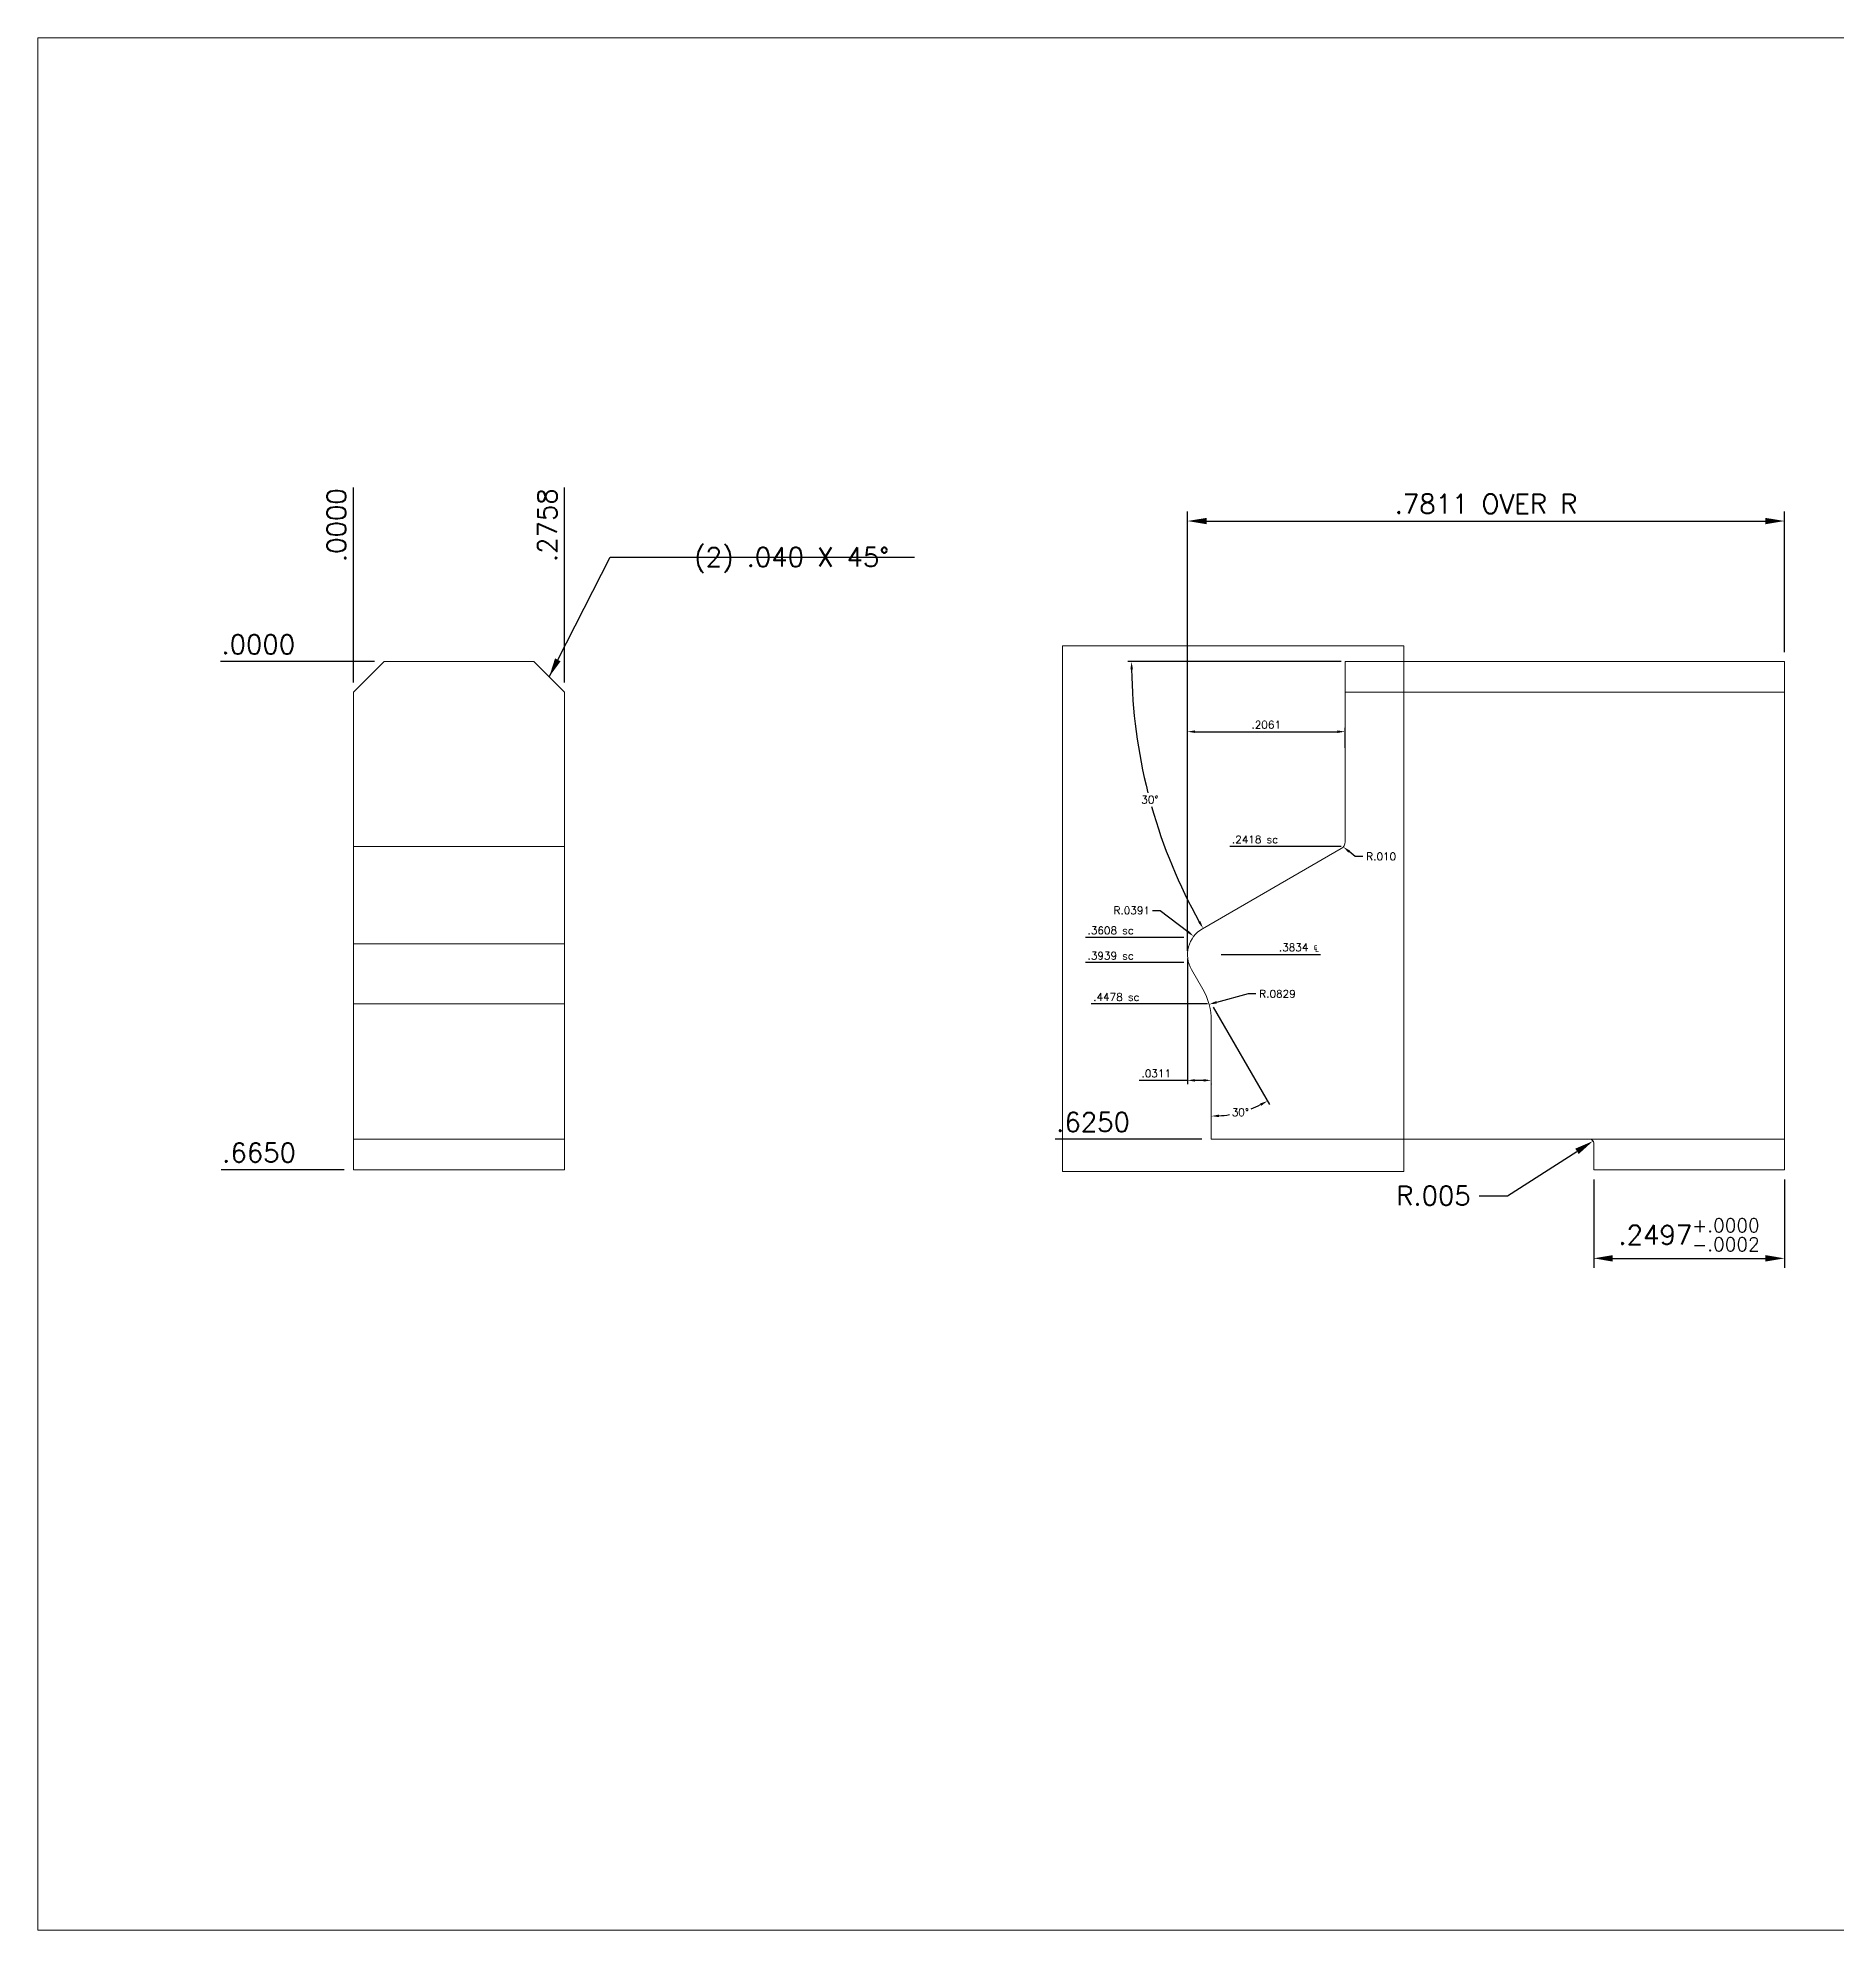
# Model space of a CAD drawing. Header units: inches. Extents: x -0.41 to 3.56, y -1.66 to 0.82.
# Drawn here: x -0.413 to 1.94, y -1.66 to 0.816 of the extents above; entities that cross this region are included whole.
import ezdxf

# ---------------------------------------------------------------- set-up
doc = ezdxf.new("R2010")
doc.units = ezdxf.units.IN
doc.header["$MEASUREMENT"] = 0
doc.header["$PDSIZE"] = 0.05
for name, color, linetype, lineweight in [('AM_0', 7, 'Continuous', 30), ('BUP_1-AM_0', 7, 'Continuous', 30), ('DIE_SECTION-DETAIL', 7, 'Continuous', 0), ('DIE_SECTION-PLAN_ASSY', 7, 'Continuous', 0)]:
    doc.layers.add(name, color=color, linetype=linetype, lineweight=lineweight)
doc.layers.add('AM_VIEWS', color=1, linetype='Continuous', lineweight=15, plot=False)
doc.styles.get("Standard").update_dxf_attribs({"font": 'ROMANS.SHX'})
doc.dimstyles.new('COMPOSIDIE$0', dxfattribs={"dimscale": 0, "dimtxt": 0.1, "dimasz": 0.1, "dimexe": 0.05, "dimexo": 0.05, "dimgap": 0.04, "dimtad": 1, "dimzin": 4, "dimtxsty": 'Standard', "dimcen": 0, "dimclrd": 3, "dimclre": 3, "dimclrt": 3, "dimazin": 3, "dimtp": 0.1, "dimtm": 0.1, "dimtfac": 0.71, "dimtmove": 0, "dimatfit": 3, "dimfxl": 0.05, "dimtzin": 7, "dimlwd": -1, "dimlwe": -1, "dimarcsym": 1})
doc.dimstyles.new('COMPOSIDIE$2', dxfattribs={"dimscale": 0, "dimtxt": 0.1, "dimasz": 0.1, "dimexe": 0.05, "dimexo": 0.05, "dimgap": 0.04, "dimtad": 1, "dimzin": 4, "dimtxsty": 'Standard', "dimcen": 0, "dimclrd": 3, "dimclre": 3, "dimclrt": 3, "dimadec": 4, "dimazin": 3, "dimtp": 0.1, "dimtm": 0.1, "dimtfac": 0.71, "dimtmove": 0, "dimatfit": 3, "dimfxl": 0.05, "dimtzin": 7, "dimlwd": -1, "dimlwe": -1, "dimarcsym": 1})
doc.dimstyles.new('COMPOSIDIE$4', dxfattribs={"dimscale": 0, "dimtxt": 0.1, "dimasz": 0.1, "dimexe": 0.05, "dimexo": 0.05, "dimgap": 0.04, "dimtad": 1, "dimzin": 4, "dimtxsty": 'Standard', "dimcen": 0, "dimse1": 1, "dimclrd": 3, "dimclre": 3, "dimclrt": 3, "dimazin": 3, "dimtp": 0.1, "dimtm": 0.1, "dimtfac": 0.71, "dimtmove": 0, "dimatfit": 3, "dimtzin": 7, "dimlwd": -1, "dimlwe": -1, "dimarcsym": 1})
doc.dimstyles.new('COMPOSIDIE$6', dxfattribs={"dimscale": 0, "dimtxt": 0.1, "dimasz": 0.1, "dimexe": 0.05, "dimexo": 0.05, "dimgap": 0.04, "dimtad": 1, "dimzin": 4, "dimtxsty": 'Standard', "dimcen": 0, "dimclrd": 3, "dimclre": 7, "dimclrt": 3, "dimazin": 3, "dimtp": 0.1, "dimtm": 0.1, "dimtfac": 0.71, "dimtmove": 0, "dimatfit": 3, "dimfxl": 0.05, "dimtzin": 7, "dimlwd": -1, "dimlwe": -1, "dimarcsym": 1})
doc.dimstyles.new('COMPOSIDIE$7', dxfattribs={"dimscale": 0, "dimtxt": 0.1, "dimasz": 0.1, "dimexe": 0.05, "dimexo": 0.05, "dimgap": 0.04, "dimtad": 1, "dimzin": 4, "dimtxsty": 'Standard', "dimcen": 0, "dimclrd": 3, "dimclre": 3, "dimclrt": 3, "dimazin": 3, "dimtp": 0.1, "dimtm": 0.1, "dimtfac": 0.71, "dimtmove": 0, "dimatfit": 3, "dimfxl": 0.05, "dimtzin": 7, "dimlwd": -1, "dimlwe": -1, "dimarcsym": 1})

# ---------------------------------------------------------------- blocks, each defined once
blk = doc.blocks.new('*D13')
at = {"layer": 'AM_0', "color": 7, "transparency": 16777216}
blk.add_line((0, -0.0275), (0, 0.2279), dxfattribs=at)
at = {"layer": 'Defpoints', "color": 0, "transparency": 16777216}
for p in [(0, 0.1191), (0, -0.04), (0, -0.04)]:
    blk.add_point(p, dxfattribs=at)
at = {"layer": 'AM_0', "color": 3, "transparency": 16777216, "insert": (-0.0225, 0.1785), "char_height": 0.025, "attachment_point": 5, "rotation": 90}
blk.add_mtext('\\A1;.0000', dxfattribs=at)
blk = doc.blocks.new('*D14')
at = {"layer": 'AM_0', "color": 7, "transparency": 16777216}
blk.add_line((0.2758, -0.0275), (0.2758, 0.2279), dxfattribs=at)
at = {"layer": 'Defpoints', "color": 0, "transparency": 16777216}
for p in [(0.2758, 0.1191), (0, 0), (0.2758, -0.04)]:
    blk.add_point(p, dxfattribs=at)
at = {"layer": 'AM_0', "color": 3, "transparency": 16777216, "insert": (0.2533, 0.1785), "char_height": 0.025, "attachment_point": 5, "rotation": 90}
blk.add_mtext('\\A1;.2758', dxfattribs=at)
blk = doc.blocks.new('*D15')
at = {"layer": 'AM_0', "color": 7, "transparency": 16777216}
blk.add_line((0.0275, 0), (-0.1741, 0), dxfattribs=at)
at = {"layer": 'Defpoints', "color": 0, "transparency": 16777216}
for p in [(-0.0653, 0), (0.04, 0), (0.04, 0)]:
    blk.add_point(p, dxfattribs=at)
at = {"layer": 'AM_0', "color": 3, "transparency": 16777216, "insert": (-0.1247, 0.0225), "char_height": 0.025, "attachment_point": 5}
blk.add_mtext('\\A1;.0000', dxfattribs=at)
blk = doc.blocks.new('*D16')
at = {"layer": 'AM_0', "color": 7, "transparency": 16777216}
blk.add_line((-0.0125, -0.665), (-0.1731, -0.665), dxfattribs=at)
at = {"layer": 'Defpoints', "color": 0, "transparency": 16777216}
for p in [(0, 0), (-0.0643, -0.665), (0, -0.665)]:
    blk.add_point(p, dxfattribs=at)
at = {"layer": 'AM_0', "color": 3, "transparency": 16777216, "insert": (-0.1237, -0.6425), "char_height": 0.025, "attachment_point": 5}
blk.add_mtext('\\A1;.6650', dxfattribs=at)
blk = doc.blocks.new('*D17')
at = {"layer": 'AM_0', "color": 7, "transparency": 16777216}
blk.add_line((1.1095, -0.625), (0.918, -0.625), dxfattribs=at)
at = {"layer": 'Defpoints', "color": 0, "transparency": 16777216}
for p in [(0, 0), (1.0268, -0.625), (1.122, -0.625)]:
    blk.add_point(p, dxfattribs=at)
at = {"layer": 'AM_0', "color": 3, "transparency": 16777216, "insert": (0.9674, -0.6025), "char_height": 0.025, "attachment_point": 5}
blk.add_mtext('\\A1;.6250', dxfattribs=at)
blk = doc.blocks.new('*D18')
at = {"layer": 'AM_0', "color": 3, "transparency": 16777216}
for p, q in [((1.6223, -0.6775), (1.6223, -0.7933)), ((1.872, -0.6775), (1.872, -0.7933)), ((1.6473, -0.7808), (1.847, -0.7808))]:
    blk.add_line(p, q, dxfattribs=at)
for points in [[(1.6473, -0.7766), (1.6473, -0.785), (1.6223, -0.7808)], [(1.847, -0.7766), (1.847, -0.785), (1.872, -0.7808)]]:
    blk.add_solid(points, dxfattribs=at)
at = {"layer": 'Defpoints', "color": 0, "transparency": 16777216}
for p in [(1.6223, -0.665), (1.872, -0.665), (1.872, -0.7808)]:
    blk.add_point(p, dxfattribs=at)
at = {"layer": 'AM_0', "color": 3, "transparency": 16777216, "insert": (1.7471, -0.7501), "char_height": 0.025, "attachment_point": 5}
blk.add_mtext('\\A1;.2497{}{\\H0.71x;\\C3;\\S+.0000^ -.0002;}', dxfattribs=at)
blk = doc.blocks.new('*D19')
at = {"layer": 'AM_0', "color": 3, "transparency": 16777216}
for p, q in [((1.5096, -0.6988), (1.6004, -0.6408)), ((1.4727, -0.6988), (1.5096, -0.6988))]:
    blk.add_line(p, q, dxfattribs=at)
blk.add_solid([(1.5982, -0.6373), (1.6027, -0.6443), (1.6215, -0.6273)], dxfattribs=at)
at = {"layer": 'Defpoints', "color": 0, "transparency": 16777216}
for p in [(1.6131, -0.6327), (1.6173, -0.63)]:
    blk.add_point(p, dxfattribs=at)
at = {"layer": 'AM_0', "color": 3, "transparency": 16777216, "insert": (1.4127, -0.6988), "char_height": 0.025, "attachment_point": 5}
blk.add_mtext('\\A1;R.005', dxfattribs=at)
blk = doc.blocks.new('*D20')
at = {"layer": 'BUP_1-AM_0', "color": 7, "transparency": 16777216}
blk.add_line((1.292, -0.2418), (1.1462, -0.2418), dxfattribs=at)
at = {"layer": 'Defpoints', "color": 0, "transparency": 16777216}
for p in [(0, 0), (1.2164, -0.2418), (1.297, -0.2418)]:
    blk.add_point(p, dxfattribs=at)
at = {"layer": 'BUP_1-AM_0', "color": 3, "transparency": 16777216, "insert": (1.1793, -0.2328), "char_height": 0.01, "attachment_point": 5}
blk.add_mtext('\\A1;.2418 sc', dxfattribs=at)
blk = doc.blocks.new('*D21')
at = {"layer": 'BUP_1-AM_0', "color": 7, "transparency": 16777216}
blk.add_line((1.117, -0.4478), (0.9648, -0.4478), dxfattribs=at)
at = {"layer": 'Defpoints', "color": 0, "transparency": 16777216}
for p in [(0, 0), (1.0349, -0.4478), (1.122, -0.4478)]:
    blk.add_point(p, dxfattribs=at)
at = {"layer": 'BUP_1-AM_0', "color": 3, "transparency": 16777216, "insert": (0.9978, -0.4388), "char_height": 0.01, "attachment_point": 5}
blk.add_mtext('\\A1;.4478 sc', dxfattribs=at)
blk = doc.blocks.new('*D22')
at = {"layer": 'BUP_1-AM_0', "color": 7, "transparency": 16777216}
blk.add_line((1.135, -0.3834), (1.2647, -0.3834), dxfattribs=at)
at = {"layer": 'Defpoints', "color": 0, "transparency": 16777216}
for p in [(0, 0), (1.13, -0.3834), (1.203, -0.3834)]:
    blk.add_point(p, dxfattribs=at)
at = {"layer": 'BUP_1-AM_0', "color": 3, "transparency": 16777216, "insert": (1.2359, -0.3744), "char_height": 0.01, "attachment_point": 5}
blk.add_mtext('\\A1;.3834 {\\Famgdt|c0;q}', dxfattribs=at)
blk = doc.blocks.new('*D23')
at = {"layer": 'BUP_1-AM_0', "color": 7, "transparency": 16777216}
blk.add_line((1.0859, -0.3608), (0.9573, -0.3608), dxfattribs=at)
at = {"layer": 'Defpoints', "color": 0, "transparency": 16777216}
for p in [(0, 0), (1.0275, -0.3608), (1.0909, -0.3608)]:
    blk.add_point(p, dxfattribs=at)
at = {"layer": 'BUP_1-AM_0', "color": 3, "transparency": 16777216, "insert": (0.9904, -0.3518), "char_height": 0.01, "attachment_point": 5}
blk.add_mtext('\\A1;.3608 sc', dxfattribs=at)
blk = doc.blocks.new('*D24')
at = {"layer": 'BUP_1-AM_0', "color": 7, "transparency": 16777216}
blk.add_line((1.0859, -0.3939), (0.9573, -0.3939), dxfattribs=at)
at = {"layer": 'Defpoints', "color": 0, "transparency": 16777216}
for p in [(0, 0), (1.0275, -0.3939), (1.0909, -0.3939)]:
    blk.add_point(p, dxfattribs=at)
at = {"layer": 'BUP_1-AM_0', "color": 3, "transparency": 16777216, "insert": (0.9904, -0.3849), "char_height": 0.01, "attachment_point": 5}
blk.add_mtext('\\A1;.3939 sc', dxfattribs=at)
blk = doc.blocks.new('*D25')
at = {"layer": 'BUP_1-AM_0', "color": 3, "transparency": 16777216}
for p, q in [((1.0909, -0.3784), (1.0909, -0.0867)), ((1.1009, -0.0917), (1.287, -0.0917)), ((1.297, -0.113), (1.297, -0.0867))]:
    blk.add_line(p, q, dxfattribs=at)
for points in [[(1.1009, -0.09), (1.1009, -0.0934), (1.0909, -0.0917)], [(1.287, -0.09), (1.287, -0.0934), (1.297, -0.0917)]]:
    blk.add_solid(points, dxfattribs=at)
at = {"layer": 'Defpoints', "color": 0, "transparency": 16777216}
for p in [(1.297, -0.0917), (1.297, -0.118), (1.0909, -0.3834)]:
    blk.add_point(p, dxfattribs=at)
at = {"layer": 'BUP_1-AM_0', "color": 3, "transparency": 16777216, "insert": (1.1939, -0.0827), "char_height": 0.01, "attachment_point": 5}
blk.add_mtext('\\A1;.2061', dxfattribs=at)
blk = doc.blocks.new('*D26')
at = {"layer": 'BUP_1-AM_0', "color": 3, "transparency": 16777216}
for p, q in [((1.0909, -0.3884), (1.0909, -0.5529)), ((1.0909, -0.5479), (1.0276, -0.5479)), ((1.112, -0.5479), (1.1009, -0.5479)), ((1.122, -0.5525), (1.122, -0.5529))]:
    blk.add_line(p, q, dxfattribs=at)
for points in [[(1.1009, -0.5463), (1.1009, -0.5496), (1.0909, -0.5479)], [(1.112, -0.5463), (1.112, -0.5496), (1.122, -0.5479)]]:
    blk.add_solid(points, dxfattribs=at)
at = {"layer": 'Defpoints', "color": 0, "transparency": 16777216}
for p in [(1.0909, -0.3834), (1.122, -0.5475), (1.122, -0.5479)]:
    blk.add_point(p, dxfattribs=at)
at = {"layer": 'BUP_1-AM_0', "color": 3, "transparency": 16777216, "insert": (1.05, -0.5389), "char_height": 0.01, "attachment_point": 5}
blk.add_mtext('\\A1;.0311', dxfattribs=at)
blk = doc.blocks.new('*D27')
at = {"layer": 'BUP_1-AM_0', "color": 3, "transparency": 16777216}
blk.add_line((1.292, 0), (1.0128, 0), dxfattribs=at)
for start, end in [(180.8208, 194.2366), (195.7662, 209.1792)]:
    blk.add_arc((1.7158, 0), 0.6981, start, end, dxfattribs=at)
for points in [[(1.0162, -0.01), (1.0195, -0.01), (1.0178, 0)], [(1.1078, -0.3395), (1.1049, -0.3412), (1.1113, -0.349)]]:
    blk.add_solid(points, dxfattribs=at)
at = {"layer": 'Defpoints', "color": 0, "transparency": 16777216}
for p in [(1.297, 0), (1.872, 0), (1.0284, -0.1212), (1.292, -0.2447), (1.1104, -0.3495)]:
    blk.add_point(p, dxfattribs=at)
at = {"layer": 'BUP_1-AM_0', "color": 3, "transparency": 16777216, "insert": (1.0416, -0.1807), "char_height": 0.01, "attachment_point": 5}
blk.add_mtext('\\A1;30°', dxfattribs=at)
blk = doc.blocks.new('*D28')
at = {"layer": 'BUP_1-AM_0', "color": 3, "transparency": 16777216}
blk.add_line((1.1245, -0.4521), (1.198, -0.5793), dxfattribs=at)
for start, end in [(273.9006, 279.4117), (290.739, 296.0994)]:
    blk.add_arc((1.122, -0.4478), 0.1469, start, end, dxfattribs=at)
for points in [[(1.132, -0.596), (1.1319, -0.5927), (1.122, -0.5947)], [(1.1858, -0.5782), (1.1874, -0.5812), (1.1955, -0.575)]]:
    blk.add_solid(points, dxfattribs=at)
at = {"layer": 'Defpoints', "color": 0, "transparency": 16777216}
for p in [(1.0961, -0.403), (1.1109, -0.4285), (1.122, -0.47), (1.1475, -0.5925), (1.122, -0.625)]:
    blk.add_point(p, dxfattribs=at)
at = {"layer": 'BUP_1-AM_0', "color": 3, "transparency": 16777216, "insert": (1.16, -0.5897), "char_height": 0.01, "attachment_point": 5}
blk.add_mtext('\\A1;30°', dxfattribs=at)
blk = doc.blocks.new('*D29')
at = {"layer": 'BUP_1-AM_0', "color": 3, "transparency": 16777216}
for p, q in [((1.1702, -0.4347), (1.1288, -0.4459)), ((1.1802, -0.4347), (1.1702, -0.4347))]:
    blk.add_line(p, q, dxfattribs=at)
blk.add_solid([(1.1284, -0.4442), (1.1292, -0.4475), (1.1191, -0.4485)], dxfattribs=at)
at = {"layer": 'Defpoints', "color": 0, "transparency": 16777216}
for p in [(1.0391, -0.47), (1.1191, -0.4485)]:
    blk.add_point(p, dxfattribs=at)
at = {"layer": 'BUP_1-AM_0', "color": 3, "transparency": 16777216, "insert": (1.2087, -0.4347), "char_height": 0.01, "attachment_point": 5}
blk.add_mtext('\\A1;R.0829', dxfattribs=at)
blk = doc.blocks.new('*D30')
at = {"layer": 'BUP_1-AM_0', "color": 3, "transparency": 16777216}
for p, q in [((1.0453, -0.3256), (1.0553, -0.3256)), ((1.0553, -0.3256), (1.0912, -0.3533))]:
    blk.add_line(p, q, dxfattribs=at)
blk.add_solid([(1.0922, -0.352), (1.0901, -0.3546), (1.0991, -0.3594)], dxfattribs=at)
at = {"layer": 'Defpoints', "color": 0, "transparency": 16777216}
for p in [(1.0991, -0.3594), (1.13, -0.3834)]:
    blk.add_point(p, dxfattribs=at)
at = {"layer": 'BUP_1-AM_0', "color": 3, "transparency": 16777216, "insert": (1.018, -0.3256), "char_height": 0.01, "attachment_point": 5}
blk.add_mtext('\\A1;R.0391', dxfattribs=at)
blk = doc.blocks.new('*D31')
at = {"layer": 'BUP_1-AM_0', "color": 3, "transparency": 16777216}
for p, q in [((1.3103, -0.255), (1.3025, -0.2487)), ((1.3203, -0.255), (1.3103, -0.255))]:
    blk.add_line(p, q, dxfattribs=at)
blk.add_solid([(1.3036, -0.2474), (1.3014, -0.25), (1.2947, -0.2424)], dxfattribs=at)
at = {"layer": 'Defpoints', "color": 0, "transparency": 16777216}
for p in [(1.287, -0.236), (1.2947, -0.2424)]:
    blk.add_point(p, dxfattribs=at)
at = {"layer": 'BUP_1-AM_0', "color": 3, "transparency": 16777216, "insert": (1.3443, -0.255), "char_height": 0.01, "attachment_point": 5}
blk.add_mtext('\\A1;R.010', dxfattribs=at)
blk = doc.blocks.new('*D32')
at = {"layer": 'AM_0', "color": 3, "transparency": 16777216}
for p, q in [((1.0909, -0.3709), (1.0909, 0.1964)), ((1.1159, 0.1839), (1.847, 0.1839)), ((1.872, 0.0125), (1.872, 0.1964))]:
    blk.add_line(p, q, dxfattribs=at)
for points in [[(1.1159, 0.188), (1.1159, 0.1797), (1.0909, 0.1839)], [(1.847, 0.188), (1.847, 0.1797), (1.872, 0.1839)]]:
    blk.add_solid(points, dxfattribs=at)
at = {"layer": 'Defpoints', "color": 0, "transparency": 16777216}
for p in [(1.872, 0.1839), (1.872, 0), (1.0909, -0.3834)]:
    blk.add_point(p, dxfattribs=at)
at = {"layer": 'AM_0', "color": 3, "transparency": 16777216, "insert": (1.4814, 0.2064), "char_height": 0.025, "attachment_point": 5}
blk.add_mtext('\\A1;.7811 OVER R', dxfattribs=at)

msp = doc.modelspace()

# ---------------------------------------------------------------- linework, layer by layer
at = {"layer": 'AM_VIEWS'}
for points in [[(3.5597, -1.6598), (-0.4131, -1.6598), (-0.4131, 0.8161), (3.5597, 0.8161)], [(1.3741, -0.6671), (0.9272, -0.6671), (0.9272, 0.0206), (1.3741, 0.0206)]]:
    msp.add_lwpolyline(points, close=True, dxfattribs=at)
at = {"layer": 'DIE_SECTION-DETAIL', "color": 1, "linetype": 'Continuous', "lineweight": 15}
for p, q in [((0, -0.665), (0, -0.625)), ((0.2758, -0.665), (0.2758, -0.625)), ((0.2758, -0.665), (0, -0.665))]:
    msp.add_line(p, q, dxfattribs=at)
at = {"layer": 'DIE_SECTION-PLAN_ASSY', "color": 1, "lineweight": 15}
for p, q in [((0, -0.04), (0.04, 0)), ((0.2358, 0), (0.04, 0)), ((0.2358, 0), (0.2758, -0.04)), ((1.297, 0), (1.872, 0)), ((1.297, -0.236), (1.297, 0)), ((1.872, -0.665), (1.872, 0)), ((0, -0.04), (0, -0.625)), ((0.2758, -0.04), (0.2758, -0.625)), ((0.2758, -0.2418), (0, -0.2418)), ((1.1104, -0.3495), (1.292, -0.2447)), ((0.2758, -0.3691), (0, -0.3691)), ((1.1109, -0.4285), (1.0961, -0.403)), ((0.2758, -0.4478), (0, -0.4478)), ((1.122, -0.625), (1.122, -0.47)), ((0.2758, -0.625), (0, -0.625)), ((1.122, -0.625), (1.6173, -0.625)), ((1.872, -0.625), (1.6173, -0.625)), ((1.6223, -0.665), (1.6223, -0.63)), ((1.6223, -0.665), (1.872, -0.665))]:
    msp.add_line(p, q, dxfattribs=at)
at = {"layer": 'DIE_SECTION-PLAN_ASSY', "color": 1, "linetype": 'Continuous', "lineweight": 15}
msp.add_line((1.872, -0.04), (1.297, -0.04), dxfattribs=at)
at = {"layer": 'DIE_SECTION-PLAN_ASSY', "color": 1}
msp.add_arc((1.287, -0.236), 0.01, 300, 360, dxfattribs=at)
at = {"layer": 'DIE_SECTION-PLAN_ASSY', "color": 1, "lineweight": 15}
for centre, radius, start, end in [((1.13, -0.3834), 0.0391, 120, 210), ((1.0391, -0.47), 0.0829, 0, 30), ((1.6173, -0.63), 0.005, 0, 90)]:
    msp.add_arc(centre, radius, start, end, dxfattribs=at)

# ---------------------------------------------------------------- texts
at = {"layer": 'AM_0', "color": 3, "insert": (0.4456, 0.1493), "char_height": 0.025, "attachment_point": 1}
msp.add_mtext('\\A1;(2) .040 X 45%%D', dxfattribs=at)

# ---------------------------------------------------------------- dimensions: what is measured, and where the dimension line sits
at = {"layer": 'AM_0'}
for base, p1, p2, text, override, picture, middle in [((1.872, 0.1839), (1.0909, -0.3834), (1.872, 0), '<> OVER R', {"dimscale": 0.25, "dimpost": ''}, '*D32', (1.4814, 0.2064)), ((1.872, -0.7808), (1.6223, -0.665), (1.872, -0.665), '<>{}{\\H0.71x;\\C3;\\S+.0000^ -.0002;}', {"dimscale": 0.25, "dimpost": '', "dimtp": 0, "dimtm": 0.0002, "dimtdec": 4, "dimtzin": 7}, '*D18', (1.7471, -0.7501))]:
    dim = msp.add_linear_dim(base=base, p1=p1, p2=p2, text=text, dimstyle='COMPOSIDIE$0', override=override, dxfattribs=at)
    dim.commit()
    dim.dimension.update_dxf_attribs({"geometry": picture, "text_midpoint": middle})
for feature_location, offset, dtype, origin, picture, middle in [((0, -0.04), (0, 0.1591388027), 1, (0, -0.04), '*D13', (-0.0225, 0.1785435646)), ((0.2758, -0.04), (0, 0.1591), 1, (0, 0), '*D14', (0.2533, 0.1785)), ((0.04, 0), (-0.105277567, 0), 0, (0.04, 0), '*D15', (-0.1246823289, 0.0225)), ((0, -0.665), (-0.0643179238, 0), 0, (0, 0), '*D16', (-0.1237226857, -0.6425)), ((1.1219960328, -0.625), (-0.0951463781, 0), 0, (0, 0), '*D17', (0.9674448929, -0.6025))]:
    dim = msp.add_ordinate_dim(feature_location=feature_location, offset=offset, dtype=dtype, origin=origin, dimstyle='COMPOSIDIE$6', override={"dimscale": 0.25}, dxfattribs=at)
    dim.commit()
    dim.dimension.update_dxf_attribs({"geometry": picture, "text_midpoint": middle})
dim = msp.add_radius_dim(center=(1.6173, -0.63), mpoint=(1.6131, -0.6327), dimstyle='COMPOSIDIE$4', override={"dimscale": 0.25, "dimdec": 3}, dxfattribs=at)
dim.commit()
dim.dimension.update_dxf_attribs({"geometry": '*D19', "text_midpoint": (1.4127, -0.6988), "dimtype": 164})
at = {"layer": 'BUP_1-AM_0'}
for feature_location, offset, text, picture, middle in [((1.297, -0.2418), (-0.0806, 0), '<> sc', '*D20', (1.1793, -0.2328)), ((1.122, -0.4478), (-0.0871, 0), '<> sc', '*D21', (0.9978, -0.4388)), ((1.13, -0.3834), (0.073, 0), '<> {\\Famgdt|c0;q}', '*D22', (1.2359, -0.3744)), ((1.0909, -0.3608), (-0.0634, 0), '<> sc', '*D23', (0.9904, -0.3518)), ((1.0909, -0.3939), (-0.0634, 0), '<> sc', '*D24', (0.9904, -0.3849))]:
    dim = msp.add_ordinate_dim(feature_location=feature_location, offset=offset, dtype=0, origin=(0, 0), text=text, dimstyle='COMPOSIDIE$6', override={"dimscale": 0.1, "dimpost": ''}, dxfattribs=at)
    dim.commit()
    dim.dimension.update_dxf_attribs({"geometry": picture, "text_midpoint": middle})
for base, line1, line2, picture, middle in [((1.0283786, -0.1212179), ((1.296996, 0), (1.871996, 0)), ((1.1104401, -0.3495275), (1.291996, -0.2447061)), '*D27', (1.0415594, -0.1806728)), ((1.1475079, -0.59246418), ((1.12199603, -0.625), (1.12199603, -0.47)), ((1.11088564, -0.42853543), (1.09612186, -0.40296382)), '*D28', (1.16002094, -0.5896901))]:
    dim = msp.add_angular_dim_2l(base=base, line1=line1, line2=line2, dimstyle='COMPOSIDIE$2', override={"dimscale": 0.1}, dxfattribs=at)
    dim.commit()
    dim.dimension.update_dxf_attribs({"geometry": picture, "text_midpoint": middle})
dim = msp.add_linear_dim(base=(1.297, -0.0917), p1=(1.0909, -0.3834), p2=(1.297, -0.118), dimstyle='COMPOSIDIE$0', override={"dimscale": 0.1}, dxfattribs=at)
dim.commit()
dim.dimension.update_dxf_attribs({"geometry": '*D25', "text_midpoint": (1.1939, -0.0827)})
dim = msp.add_radius_dim(center=(1.287, -0.236), mpoint=(1.2947, -0.2424), dimstyle='COMPOSIDIE$4', override={"dimscale": 0.1, "dimdec": 3}, dxfattribs=at)
dim.commit()
dim.dimension.update_dxf_attribs({"geometry": '*D31', "text_midpoint": (1.3443, -0.255)})
for center, mpoint, picture, middle in [((1.13, -0.3834), (1.0991, -0.3594), '*D30', (1.018, -0.3256)), ((1.0391, -0.47), (1.1191, -0.4485), '*D29', (1.2087, -0.4347))]:
    dim = msp.add_radius_dim(center=center, mpoint=mpoint, dimstyle='COMPOSIDIE$4', override={"dimscale": 0.1}, dxfattribs=at)
    dim.commit()
    dim.dimension.update_dxf_attribs({"geometry": picture, "text_midpoint": middle, "dimtype": 164})
dim = msp.add_linear_dim(base=(1.122, -0.5479), p1=(1.0909, -0.3834), p2=(1.122, -0.5475), dimstyle='COMPOSIDIE$0', override={"dimscale": 0.1}, dxfattribs=at)
dim.commit()
dim.dimension.update_dxf_attribs({"geometry": '*D26', "text_midpoint": (1.05, -0.5479), "dimtype": 160})

# ---------------------------------------------------------------- leaders
at = {"layer": 'AM_0', "annotation_type": 0, "has_hookline": 1, "hookline_direction": 0, "text_width": 0.2881}
msp.add_leader([(0.2558, -0.02), (0.3356, 0.1368), (0.4356, 0.1368)], dimstyle='COMPOSIDIE$7', override={"dimscale": 0.25}, dxfattribs=at)

doc.saveas('drawing.dxf')
